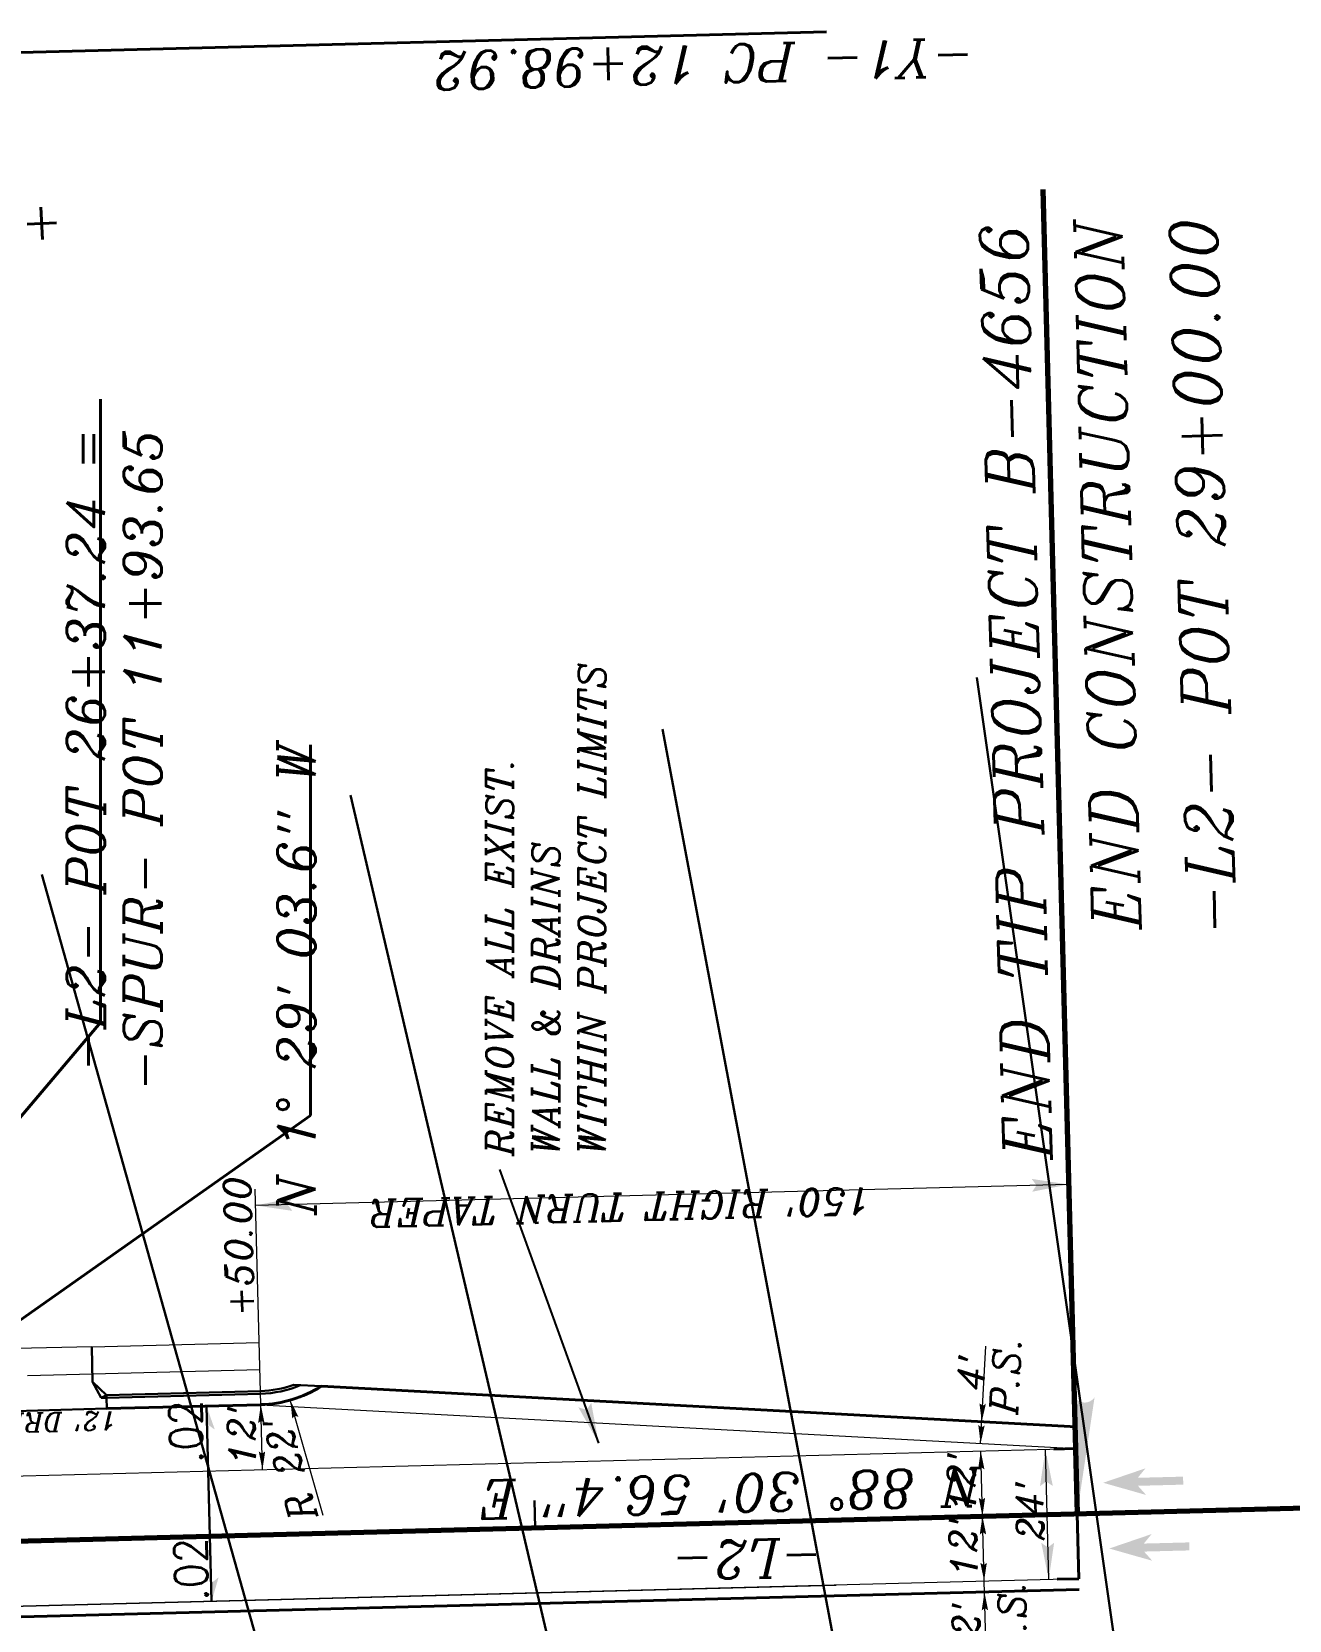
# Model space of a CAD drawing. Extents: x 2081963 to 2085386, y 738291 to 742228.
# Drawn here: x 2083739.2 to 2083971.1, y 741268.5 to 741561.5 of the extents above; entities that cross this region are included whole.
import ezdxf
from ezdxf.enums import TextEntityAlignment as Align

# ---------------------------------------------------------------- set-up
doc = ezdxf.new("R2010")
doc.units = 0
doc.header["$MEASUREMENT"] = 0
for name, color, linetype, lineweight in [('Pattern 1', 5, 'Continuous', 30), ('Prop Conc 2ft 6in Curb and Gutter', 1, 'Continuous', 30), ('Prop Dimension', 7, 'Continuous', 13), ('Prop DSN Text', 7, 'Continuous', 30), ('Prop EOT', 3, 'Continuous', 40), ('Prop Horizontal Alignment', 2, 'Continuous', 70), ('Prop Horizontal Alignment Direction Label', 2, 'Continuous', 40), ('Prop Horizontal Alignment Station Label', 2, 'Continuous', 40), ('Prop Horizontal Alignment Tick Small', 2, 'Continuous', 30), ('Prop Lane Arrow CELL', 7, 'Continuous', 0), ('Prop Lane Lines', 9, 'Continuous', 13), ('Prop Superelevation  Arrow CELL', 9, 'Continuous', 30), ('Prop Superelevation Label', 9, 'Continuous', 30), ('Prop Terminator CELL', 7, 'Continuous', 0)]:
    doc.layers.add(name, color=color, linetype=linetype, lineweight=lineweight)
doc.layers.add('Prop Conc 4in Sidewalk', color=51, linetype='Continuous', lineweight=13, true_color=0xffff91)
doc.styles.add('Style-ITALICS', font='ITALICS.shx')
doc.styles.add('Style-STANDARD', font='STANDARD.shx')
doc.dimstyles.new('EDIMENPLAN', dxfattribs={"dimtxt": 5, "dimasz": 7.5, "dimexe": 2.5, "dimexo": 2.5, "dimgap": 1.25, "dimtad": 1, "dimdec": 0, "dimzin": 11, "dimdsep": 46, "dimtxsty": 'Style-ITALICS', "dimblk": 'Terminator_0.3', "dimcen": 0.09, "dimclrd": 7, "dimclre": 7, "dimclrt": 7, "dimadec": 4, "dimazin": 3, "dimtfac": 1, "dimtdec": 0, "dimtofl": 0, "dimtmove": 0, "dimatfit": 1, "dimldrblk": 'Terminator_0.3', "dimfxl": 1, "dimtzin": 11, "dimlwd": 13, "dimlwe": 13, "dimarcsym": 0})

# ---------------------------------------------------------------- blocks, each defined once
blk = doc.blocks.new('Terminator_3')
at = {"layer": 'Prop Terminator CELL', "color": 1, "linetype": 'Continuous', "lineweight": 0}
blk.add_solid([(-8.999982, 1.549997), (0, 0), (-7.899984, 0), (-9.049982, -1.599997)], dxfattribs=at)
blk = doc.blocks.new('Terminator_4')
at = {"layer": 'Prop Terminator CELL', "color": 1, "linetype": 'Continuous', "lineweight": 0}
blk.add_solid([(-9, 1.55), (0, 0), (-7.9, 0), (-9.05, -1.6)], dxfattribs=at)
blk = doc.blocks.new('Terminator_5')
at = {"layer": 'Prop Terminator CELL', "color": 1, "linetype": 'Continuous', "lineweight": 0}
blk.add_solid([(-9, 1.55), (0, 0), (-7.9, 0), (-9.05, -1.6)], dxfattribs=at)
blk = doc.blocks.new('*U20')
at = {"layer": 'Prop Dimension'}
blk.add_line((3.476825, -11.995901), (2.85514, 11.996046), dxfattribs=at)
at = {"layer": 'Prop Terminator CELL', "color": 1, "linetype": 'Continuous', "lineweight": 0, "xscale": 0.75, "yscale": 0.75, "zscale": 0.75}
for name, p, rotation in [('Terminator_5', (2.85514, 11.996046), 91.484329), ('Terminator_4', (3.476825, -11.995901), 271.484329)]:
    blk.add_blockref(name, p, dxfattribs=dict(at, rotation=rotation))
at = {"layer": 'Prop Dimension', "style": 'Style-ITALICS'}
blk.add_text("24'", height=5, rotation=91.484327, dxfattribs=at).set_placement((-0.000562, 0.644141), align=Align.MIDDLE_CENTER)
blk = doc.blocks.new('Terminator_6')
at = {"layer": 'Prop Terminator CELL', "color": 1, "linetype": 'Continuous', "lineweight": 0}
blk.add_solid([(-9, 1.55), (0, 0), (-7.9, 0), (-9.05, -1.6)], dxfattribs=at)
blk = doc.blocks.new('Terminator_7')
at = {"layer": 'Prop Terminator CELL', "color": 1, "linetype": 'Continuous', "lineweight": 0}
blk.add_solid([(-9, 1.55), (0, 0), (-7.9, 0), (-9.05, -1.6)], dxfattribs=at)
blk = doc.blocks.new('*U23')
at = {"layer": 'Prop Dimension'}
blk.add_line((-5.892473, 4.963964), (-1.148989, -6.058711), dxfattribs=at)
at = {"layer": 'Prop Terminator CELL', "color": 1, "linetype": 'Continuous', "lineweight": 0, "xscale": 0.375, "yscale": 0.375, "zscale": 0.375}
for name, p, rotation in [('Terminator_6', (-5.892473, 4.963964), 113.284087), ('Terminator_7', (-1.148989, -6.058711), 293.284087)]:
    blk.add_blockref(name, p, dxfattribs=dict(at, rotation=rotation))
at = {"layer": 'Prop Dimension', "style": 'Style-ITALICS'}
blk.add_text("12'", height=5, rotation=293.284085, dxfattribs=at).set_placement((0.007646, 0.538479), align=Align.MIDDLE_CENTER)
blk = doc.blocks.new('Terminator_48')
at = {"layer": 'Prop Terminator CELL', "color": 1, "linetype": 'Continuous', "lineweight": 0}
blk.add_solid([(-9, 1.55), (0, 0), (-7.9, 0), (-9.05, -1.6)], dxfattribs=at)
blk = doc.blocks.new('*U117')
at = {"layer": 'Prop Dimension'}
blk.add_line((0.152923, -4.612503), (-0.132016, 6.383806), dxfattribs=at)
at = {"layer": 'Prop Terminator CELL', "color": 1, "linetype": 'Continuous', "lineweight": 0, "xscale": 0.375, "yscale": 0.375, "zscale": 0.375, "rotation": 91.484329}
blk.add_blockref('Terminator_48', (-0.080209, 4.384477), dxfattribs=at)
at = {"layer": 'Prop Dimension', "insert": (0.796388, -0.656527), "char_height": 5, "attachment_point": 5, "rotation": 91.48429928, "line_spacing_factor": 1.02, "style": 'Style-ITALICS'}
blk.add_mtext("2'\\PP.S.", dxfattribs=at)
blk = doc.blocks.new('Terminator_49')
at = {"layer": 'Prop Terminator CELL', "color": 1, "linetype": 'Continuous', "lineweight": 0}
blk.add_solid([(-9, 1.55), (0, 0), (-7.9, 0), (-9.05, -1.6)], dxfattribs=at)
blk = doc.blocks.new('Terminator_50')
at = {"layer": 'Prop Terminator CELL', "color": 1, "linetype": 'Continuous', "lineweight": 0}
blk.add_solid([(-9, 1.55), (0, 0), (-7.9, 0), (-9.05, -1.6)], dxfattribs=at)
blk = doc.blocks.new('*U119')
at = {"layer": 'Prop Dimension'}
blk.add_line((-0.709025, -9.33475), (0.261129, 8.639086), dxfattribs=at)
at = {"layer": 'Prop Terminator CELL', "color": 1, "linetype": 'Continuous', "lineweight": 0, "xscale": 0.375, "yscale": 0.375, "zscale": 0.375, "rotation": 266.910408}
for name, p in [('Terminator_50', (-0.493435, -5.340564)), ('Terminator_49', (-0.709025, -9.33475))]:
    blk.add_blockref(name, p, dxfattribs=at)
at = {"layer": 'Prop Dimension', "insert": (0.749352, 3.511337), "char_height": 5, "attachment_point": 5, "rotation": 86.91043079, "line_spacing_factor": 0.76062, "style": 'Style-ITALICS'}
blk.add_mtext("4'\\PP.S.", dxfattribs=at)
blk = doc.blocks.new('STRARR')
at = {"layer": 'Prop Lane Arrow CELL'}
blk.add_hatch(color=256, dxfattribs=at).paths.add_polyline_path([(-4, -1.25), (-3.25, -0.38), (-7.5, -0.38), (-7.5, 0.37), (-3.25, 0.37), (-4, 1.25), (0, 0)])
blk = doc.blocks.new('Terminator_0.3')
at = {"color": 1, "linetype": 'Continuous', "lineweight": 0}
blk.add_line((0, 0), (-1, 0), dxfattribs=at)
at = {"layer": 'Prop Terminator CELL', "color": 1, "linetype": 'Continuous', "lineweight": 0}
blk.add_solid([(-0.994446, 0.164021), (0, 0), (-0.872902, 0), (-0.99997, -0.169312)], dxfattribs=at)
blk = doc.blocks.new('Terminator_79')
at = {"layer": 'Prop Terminator CELL', "color": 1, "linetype": 'Continuous', "lineweight": 0}
blk.add_solid([(-9, 1.55), (0, 0), (-7.9, 0), (-9.05, -1.6)], dxfattribs=at)
blk = doc.blocks.new('*U189')
at = {"layer": 'Prop Dimension', "color": 7, "linetype": 'Continuous', "lineweight": 13}
blk.add_line((6.105869, -9.447736), (0.06205, 11.804258), dxfattribs=at)
at = {"layer": 'Prop Terminator CELL', "color": 1, "linetype": 'Continuous', "lineweight": 0, "xscale": 0.375, "yscale": 0.375, "zscale": 0.375, "rotation": 105.875133}
blk.add_blockref('Terminator_79', (0.06205, 11.804258), dxfattribs=at)
at = {"layer": 'Prop Dimension', "color": 7, "linetype": 'Continuous', "lineweight": 13, "style": 'Style-ITALICS'}
blk.add_text("R 22'", height=5, rotation=105.875133, dxfattribs=at).set_placement((0.000195, -0.913009), align=Align.MIDDLE_CENTER)
blk = doc.blocks.new('*U191')
at = {"layer": 'Prop Horizontal Alignment Station Label', "color": 2, "linetype": 'Continuous', "lineweight": 40}
for q in [(60.540315, 42.662749), (-57.874756, -39.331615), (-56.559787, -41.127435)]:
    blk.add_line((-60.540366, -42.662823), q, dxfattribs=at)
blk = doc.blocks.new('SUPRT_17')
at = {"layer": 'Prop Superelevation  Arrow CELL'}
blk.add_solid([(0, 0), (-2.140677, -0.691958), (-1.609401, -0.000042)], dxfattribs=at)
blk = doc.blocks.new('SUPLT_17')
at = {"layer": 'Prop Superelevation  Arrow CELL', "extrusion": (0, 0, -1), "xscale": 1.249992, "yscale": 1.249992, "zscale": 1.249992, "rotation": 179.998534}
blk.add_blockref('SUPRT_17', (0, 0), dxfattribs=at)
blk = doc.blocks.new('*U229')
at = {"layer": 'Prop Superelevation  Arrow CELL'}
blk.add_line((4.423618, -11.995987), (3.801933, 11.99596), dxfattribs=at)
at = {"layer": 'Prop Superelevation  Arrow CELL', "extrusion": (0, 0, -1), "xscale": 1.64042, "yscale": 1.64042, "zscale": 1.64042, "rotation": 88.539328}
blk.add_blockref('SUPLT_17', (-3.801933, 11.99596), dxfattribs=at)
at = {"layer": 'Prop Superelevation Label', "style": 'Style-STANDARD'}
blk.add_text('.02', height=6, rotation=91.484329, dxfattribs=at).set_placement((2.976879, 7.335298), align=Align.CENTER)
blk = doc.blocks.new('SUPRT_13')
at = {"layer": 'Prop Superelevation  Arrow CELL'}
blk.add_solid([(0, 0), (-2.140677, -0.691958), (-1.609401, -0.000042)], dxfattribs=at)
blk = doc.blocks.new('SUPLT_13')
at = {"layer": 'Prop Superelevation  Arrow CELL', "extrusion": (0, 0, -1), "xscale": 1.249992, "yscale": 1.249992, "zscale": 1.249992, "rotation": 179.998534}
blk.add_blockref('SUPRT_13', (0, 0), dxfattribs=at)
blk = doc.blocks.new('*U217')
at = {"layer": 'Prop Superelevation  Arrow CELL'}
blk.add_line((3.782491, -5.997883), (3.471649, 5.99809), dxfattribs=at)
at = {"layer": 'Prop Superelevation  Arrow CELL', "xscale": 1.64042, "yscale": 1.64042, "zscale": 1.64042, "rotation": 271.507985}
blk.add_blockref('SUPLT_13', (3.782491, -5.997883), dxfattribs=at)
at = {"layer": 'Prop Superelevation Label', "style": 'Style-STANDARD'}
blk.add_text('.02', height=6, rotation=91.484329, dxfattribs=at).set_placement((2.976904, -0.061055), align=Align.CENTER)

msp = doc.modelspace()

# ---------------------------------------------------------------- hatches: boundary and pattern name
at = {"layer": 'Prop Horizontal Alignment Tick Small', "linetype": 'Continuous', "lineweight": 30}
msp.add_hatch(color=2, dxfattribs=at).paths.add_polyline_path([(2083932.01, 741288.18), (2083931.45, 741309.89, 0.581702), (2083935.23, 741309.66)])

# ---------------------------------------------------------------- linework, layer by layer
at = {"layer": 'Pattern 1'}
for p, q in [((2083913.52, 741442.43), (2083970.06, 741046.45)), ((2083855.53, 741432.85), (2083929.41, 741039.73)), ((2083798.01, 741420.72), (2083889.08, 741031.23)), ((2083741.08, 741406.08), (2083849.17, 741020.97))]:
    msp.add_line(p, q, dxfattribs=at)
at = {"layer": 'Prop Conc 2ft 6in Curb and Gutter'}
for p, q in [((2083750.43, 741312.48), (2083750.26, 741318.98)), ((2083752.01, 741309.52), (2083750.43, 741312.48)), ((2083752.99, 741310.05), (2083750.43, 741312.48)), ((2083752.99, 741310.05), (2083752.01, 741309.52)), ((2083753.01, 741309.55), (2083752.01, 741309.52)), ((2083752.99, 741310.05), (2083781.38, 741310.78)), ((2083752.99, 741310.05), (2083753.01, 741309.55)), ((2083753.01, 741309.55), (2083781.39, 741310.28)), ((2083753.01, 741309.55), (2083753.06, 741307.55)), ((2083787.53, 741311.95), (2083792.62, 741311.67)), ((2083736.06, 741307.11), (2083753.06, 741307.55))]:
    msp.add_line(p, q, dxfattribs=at)
for radius, end in [(19.5, 289.9682), (20, 293.1306)]:
    msp.add_arc((2083780.87, 741330.28), radius, 271.4843, end, dxfattribs=at)
at = {"layer": 'Prop Conc 4in Sidewalk', "color": 7, "linetype": 'Continuous'}
for p, q in [((2083750.26, 741318.98), (2083736.4, 741318.62)), ((2083750.26, 741318.98), (2083781.14, 741319.78)), ((2083750.39, 741313.98), (2083750.26, 741318.98)), ((2083738.39, 741313.67), (2083750.39, 741313.98)), ((2083750.39, 741313.98), (2083781.27, 741314.78))]:
    msp.add_line(p, q, dxfattribs=at)
at = {"layer": 'Prop Dimension', "color": 7, "linetype": 'Continuous', "lineweight": 13}
for p, q in [((2083931.7, 741300.17), (2083930.36, 741351.9)), ((2083781.44, 741308.28), (2083780.41, 741348.01))]:
    msp.add_line(p, q, dxfattribs=at)
at = {"layer": 'Prop Dimension'}
msp.add_line((2083930.44, 741348.9), (2083780.49, 741345.02), dxfattribs=at)
at = {"layer": 'Prop EOT'}
for p, q in [((2083792.62, 741311.67), (2083931.92, 741304.17)), ((2083753.06, 741307.55), (2083781.44, 741308.28)), ((2083931.7, 741300.17), (2083927.7, 741300.07)), ((2083932.33, 741276.18), (2083931.7, 741300.17)), ((2083928.33, 741276.08), (2083932.33, 741276.18)), ((2083932.38, 741274.18), (2083732.44, 741269))]:
    msp.add_line(p, q, dxfattribs=at)
msp.add_arc((2083780.87, 741330.28), 22, 271.4843, 302.2703, dxfattribs=at)
at = {"layer": 'Prop Horizontal Alignment'}
msp.add_line((2082893.46, 741261.27), (2084043.39, 741291.06), dxfattribs=at)
at = {"layer": 'Prop Horizontal Alignment Station Label', "color": 2, "linetype": 'Continuous', "lineweight": 40}
for p, q in [((2083653.73, 741555.5), (2083885.8, 741561.51)), ((2083751.91, 741378.79), (2083751.91, 741493.74)), ((2083790.64, 741361.64), (2083790.64, 741429.98)), ((2083670.31, 741282.51), (2083751.91, 741378.79))]:
    msp.add_line(p, q, dxfattribs=at)
at = {"layer": 'Prop Horizontal Alignment Station Label', "color": 2, "linetype": 'Continuous', "lineweight": 70}
msp.add_line((2083925.69, 741532.41), (2083932.01, 741288.18), dxfattribs=at)
at = {"layer": 'Prop Horizontal Alignment Tick Small', "color": 2, "linetype": 'Continuous', "lineweight": 30}
for p, q in [((2083932.01, 741288.18), (2083931.88, 741293.18)), ((2083832.05, 741285.59), (2083831.92, 741290.59))]:
    msp.add_line(p, q, dxfattribs=at)
at = {"layer": 'Prop Lane Lines'}
for p, q in [((2083739.97, 741307.21), (2083781.44, 741308.28)), ((2083781.44, 741308.28), (2083931.7, 741300.17)), ((2082893.15, 741273.26), (2083931.7, 741300.17)), ((2082893.46, 741261.27), (2083887.26, 741287.02)), ((2082893.77, 741249.27), (2083887.58, 741275.02)), ((2083932.33, 741276.18), (2083712.52, 741270.49))]:
    msp.add_line(p, q, dxfattribs=at)

# ---------------------------------------------------------------- block references
at = {"layer": 'Prop Horizontal Alignment Station Label', "color": 2, "linetype": 'Continuous', "lineweight": 40}
msp.add_blockref('*U191', (2083730.1, 741318.97), dxfattribs=at)
at = {"layer": 'Prop Lane Arrow CELL', "xscale": 1.968499, "yscale": 1.968499, "zscale": 1.968499, "rotation": 181.480231}
for p in [(2083936.81, 741293.88), (2083937.94, 741281.75)]:
    msp.add_blockref('STRARR', p, dxfattribs=at)
at = {"layer": 'Prop Superelevation  Arrow CELL'}
for name, p in [('*U229', (2083767.64, 741296.03)), ('*U217', (2083768.59, 741278.03))]:
    msp.add_blockref(name, p, dxfattribs=at)
at = {"layer": 'Prop Terminator CELL', "color": 1, "linetype": 'Continuous', "lineweight": 0, "extrusion": (0, 0, -1), "xscale": 0.75, "yscale": 0.75, "zscale": 0.75, "rotation": 178.515671}
msp.add_blockref('Terminator_3', (-2083930.44, 741348.9), dxfattribs=at)
at = {"layer": 'Prop Terminator CELL', "color": 1, "linetype": 'Continuous', "lineweight": 0, "xscale": 0.75, "yscale": 0.75, "zscale": 0.75, "rotation": 181.484329}
msp.add_blockref('Terminator_3', (2083780.49, 741345.02), dxfattribs=at)
at = {"layer": 'Prop Terminator CELL', "color": 1, "linetype": 'Continuous', "lineweight": 0}
for name, p in [('*U119', (2083914.91, 741310.45)), ('*U189', (2083786.83, 741297.31)), ('*U20', (2083923.3, 741288.03)), ('*U117', (2083914.99, 741269.34))]:
    msp.add_blockref(name, p, dxfattribs=at)
at = {"layer": 'Prop Terminator CELL', "color": 1, "linetype": 'Continuous', "lineweight": 0, "rotation": 158.200242}
for p in [(2083778.13, 741303.08), (2083910.92, 741294.52), (2083911.23, 741282.53)]:
    msp.add_blockref('*U23', p, dxfattribs=at)

# ---------------------------------------------------------------- texts
at = {"layer": 'Prop Dimension', "color": 7, "linetype": 'Continuous', "lineweight": 13, "style": 'Style-ITALICS'}
msp.add_text('+50.00', height=5, rotation=91.4843, dxfattribs=at).set_placement((2083779.87, 741337.59), align=Align.CENTER)
at = {"layer": 'Prop Dimension', "color": 7, "linetype": 'Continuous', "lineweight": 13, "char_height": 5, "style": 'Style-ITALICS'}
for s, insert, attachment_point, rotation, line_spacing_factor in [('REMOVE ALL EXIST.\\PWALL & DRAINS\\PWITHIN PROJECT LIMITS', (2083823.01, 741354.14), 1, 90, 1.02), ("150' RIGHT TURN TAPER", (2083847.56, 741347.18), 8, 181.4844, 0.9)]:
    msp.add_mtext(s, dxfattribs=dict(at, insert=insert, attachment_point=attachment_point, rotation=rotation, line_spacing_factor=line_spacing_factor))
at = {"layer": 'Prop DSN Text', "style": 'Style-ITALICS'}
msp.add_text("12' DRIVE", height=3.5, rotation=181.4843, dxfattribs=at).set_placement((2083754.86, 741305.37), align=Align.MIDDLE_LEFT)
at = {"layer": 'Prop DSN Text', "insert": (2083726.83, 741525.02), "char_height": 7, "attachment_point": 5, "rotation": 182.62, "line_spacing_factor": 0.9, "style": 'Style-ITALICS'}
msp.add_mtext('+70.12\\P', dxfattribs=at)
at = {"layer": 'Prop Horizontal Alignment Direction Label', "linetype": 'Continuous', "style": 'Style-ITALICS'}
for s, p in [('N 88%%d 30\' 56.4" E', (2083867.88, 741295.43)), ('-L2-', (2083871.02, 741283.31))]:
    msp.add_text(s, height=7, rotation=181.4843, dxfattribs=at).set_placement(p, align=Align.CENTER)
at = {"layer": 'Prop Horizontal Alignment Station Label', "color": 2, "linetype": 'Continuous', "lineweight": 40, "style": 'Style-ITALICS'}
msp.add_text('-Y1- PC 12+98.92', height=7, rotation=181.4843, dxfattribs=at).set_placement((2083813.06, 741557.75), align=Align.RIGHT)
at = {"layer": 'Prop Horizontal Alignment Station Label', "color": 2, "linetype": 'Continuous', "lineweight": 70, "insert": (2083957.78, 741527.56), "char_height": 8.75, "attachment_point": 9, "rotation": 91.4844, "line_spacing_factor": 1.2, "style": 'Style-ITALICS'}
msp.add_mtext('END TIP PROJECT B-4656\\PEND CONSTRUCTION\\P-L2- POT 29+00.00', dxfattribs=at)
at = {"layer": 'Prop Horizontal Alignment Station Label', "color": 2, "linetype": 'Continuous', "lineweight": 40, "char_height": 7, "attachment_point": 9, "rotation": 90, "line_spacing_factor": 0.9, "style": 'Style-ITALICS'}
for s, insert in [('-L2- POT 26+37.24 =\\P-SPUR- POT 11+93.65', (2083763.16, 741488.47)), ('N 1%%d 29\' 03.6" W', (2083791.52, 741430.52))]:
    msp.add_mtext(s, dxfattribs=dict(at, insert=insert))

# ---------------------------------------------------------------- leaders
at = {"layer": 'Prop Dimension', "color": 7, "linetype": 'Continuous', "lineweight": 13}
msp.add_leader([(2083843.77, 741301.17), (2083825.51, 741351.64)], dimstyle='EDIMENPLAN', override={"dimgap": 2.5, "dimtad": 0, "dimclrd": 0, "dimlwd": -2}, dxfattribs=at)

doc.saveas('drawing.dxf')
